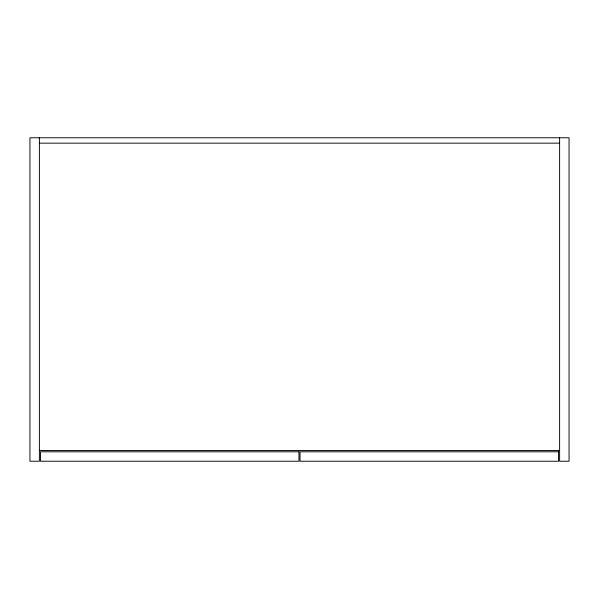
<?xml version="1.0" encoding="UTF-8"?>
<svg xmlns="http://www.w3.org/2000/svg" width="599" height="599" viewBox="0 0 599 599"><rect width="100%" height="100%" fill="white"/><g stroke="black" fill="none" stroke-linecap="round" stroke-linejoin="round"><path stroke-width="0.9" d="M39.384 143.161L559.616 143.161M39.384 450.448L559.616 450.448M559.616 137.77L559.616 461.23L569.05 461.23L569.05 137.77L29.95 137.77L29.95 461.23L39.384 461.23L39.384 137.77M298.961 451.796L40.462 451.796L40.462 461.23L298.961 461.23L298.961 451.796M558.538 451.796L300.039 451.796L300.039 461.23L558.538 461.23L558.538 451.796"/></g></svg>
